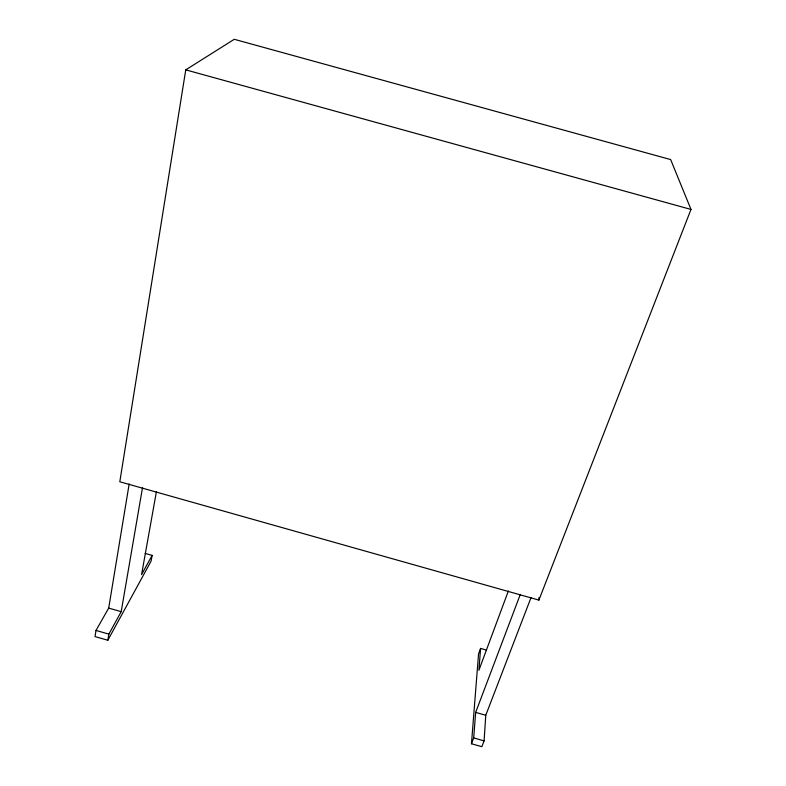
<?xml version="1.0" encoding="UTF-8"?>
<svg xmlns="http://www.w3.org/2000/svg" width="786" height="786" viewBox="0 0 786 786"><rect width="100%" height="100%" fill="white"/><g stroke="black" fill="none" stroke-linecap="round" stroke-linejoin="round"><path stroke-width="1.18" d="M538.901 600.101L690.982 209.43L670.655 159.578L234.267 39.3L185.751 69.856L119.806 481.769L538.901 600.101L538.911 597.645M486.436 650.081L480.59 648.421L478.556 653.932L471.462 743.753L481.838 746.7L484.097 740.884L485.768 715.27L531.09 597.439M471.462 743.753L473.693 737.916L475.658 712.401L520.312 594.393M480.59 648.421L478.9 670.271L508.365 590.964M129.169 483.97L108.694 608.109L96 630.441L95.018 636.591L107.839 640.246L151.079 561.145L152.13 555.388L145.174 553.413M107.839 640.246L108.871 634.106L121.201 611.665L142.492 487.733M156.424 491.614L141.568 574.615L152.13 555.388M185.751 69.856L690.982 209.43M108.694 608.109L121.201 611.665M475.658 712.401L485.768 715.27M96 630.441L108.871 634.106M473.693 737.916L484.097 740.884"/></g></svg>
